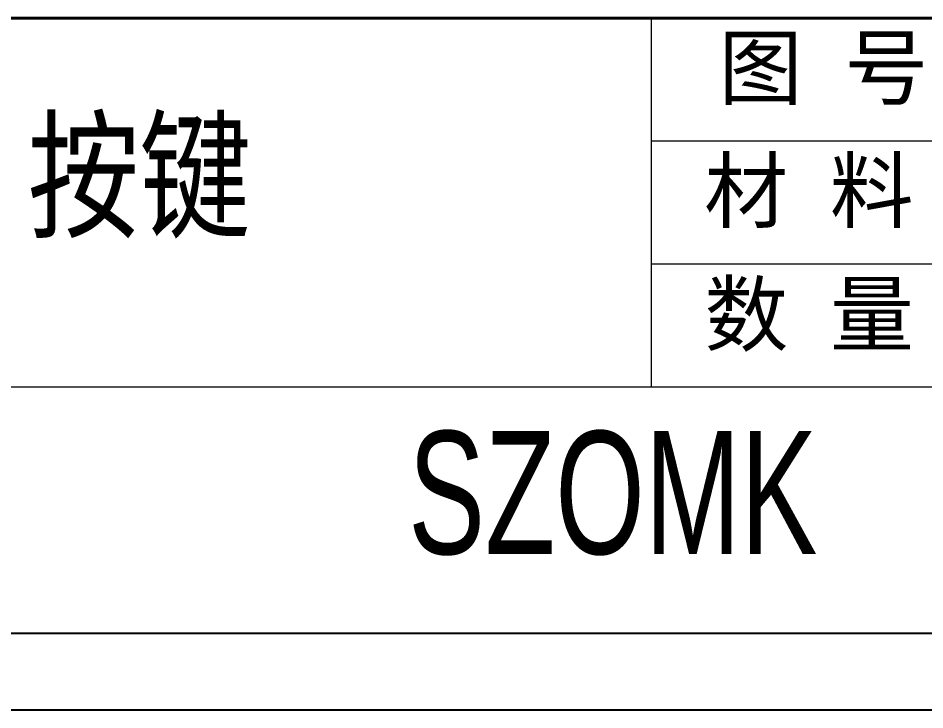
# Model space of a CAD drawing. Header units: inches. Extents: x 1631 to 3663, y 1126 to 1454.
# Drawn here: x 3483.81 to 3506.44, y 1125.66 to 1142.92 of the extents above; entities that cross this region are included whole.
import ezdxf

# ---------------------------------------------------------------- set-up
doc = ezdxf.new("R2010")
doc.units = ezdxf.units.IN
doc.header["$LTSCALE"] = 15
doc.layers.add('文字', color=81, linetype='Continuous')
doc.layers.add('粗实线', color=7, linetype='Continuous', lineweight=30)
doc.layers.add('细实线', color=3, linetype='Continuous', lineweight=9)
doc.styles.get("Standard").update_dxf_attribs({"font": 'txt', "bigfont": 'gbcbig.shx'})
doc.styles.add('宋体', font='', dxfattribs={"width": 0.8, "height": 3.5})
doc.styles.add('长仿宋', font='', dxfattribs={"width": 0.7, "height": 4})
doc.styles.get('宋体').set_extended_font_data('SimSun')
doc.styles.get('长仿宋').set_extended_font_data('SimSun')

msp = doc.modelspace()

# ---------------------------------------------------------------- linework, layer by layer
for p, q in [((3413.581, 1127.574), (3522.624, 1127.574)), ((3410.633, 1125.657), (3524.541, 1125.657))]:
    msp.add_line(p, q)
at = {"layer": '粗实线', "color": 7, "lineweight": 40}
msp.add_line((3522.624, 1142.915), (3476.6, 1142.915), dxfattribs=at)
at = {"layer": '细实线', "color": 7}
for p, q in [((3499.612, 1142.915), (3499.612, 1133.711)), ((3522.624, 1139.847), (3499.612, 1139.847)), ((3522.624, 1136.779), (3499.612, 1136.779)), ((3522.624, 1133.711), (3453.588, 1133.711))]:
    msp.add_line(p, q, dxfattribs=at)

# ---------------------------------------------------------------- texts
at = {"layer": '文字', "color": 0, "insert": (3484.048, 1140.267), "char_height": 2.5569, "width": 32.6886, "attachment_point": 1, "style": '宋体'}
msp.add_mtext('按键', dxfattribs=at)
at = {"layer": '粗实线', "insert": (3493.55, 1132.612), "char_height": 3.06824, "width": 34.40725, "attachment_point": 1, "style": '长仿宋'}
msp.add_mtext('{\\fSTXinwei|b0|i0|c134|p2;SZOMK}', dxfattribs=at)
at = {"layer": '细实线', "color": 7, "char_height": 1.53412, "attachment_point": 1}
for s, insert, width in [('{\\fSimSun|b0|i0|c134|p54;图 号}', (3501.299, 1142.45), 7.6706), ('{\\fSimSun|b0|i0|c134|p54;材 料   }', (3500.935, 1139.381), 7.6706), ('{\\fSimSun|b0|i0|c134|p54;数 量}', (3500.943, 1136.298), 6.93134)]:
    msp.add_mtext(s, dxfattribs=dict(at, insert=insert, width=width))

doc.saveas('drawing.dxf')
